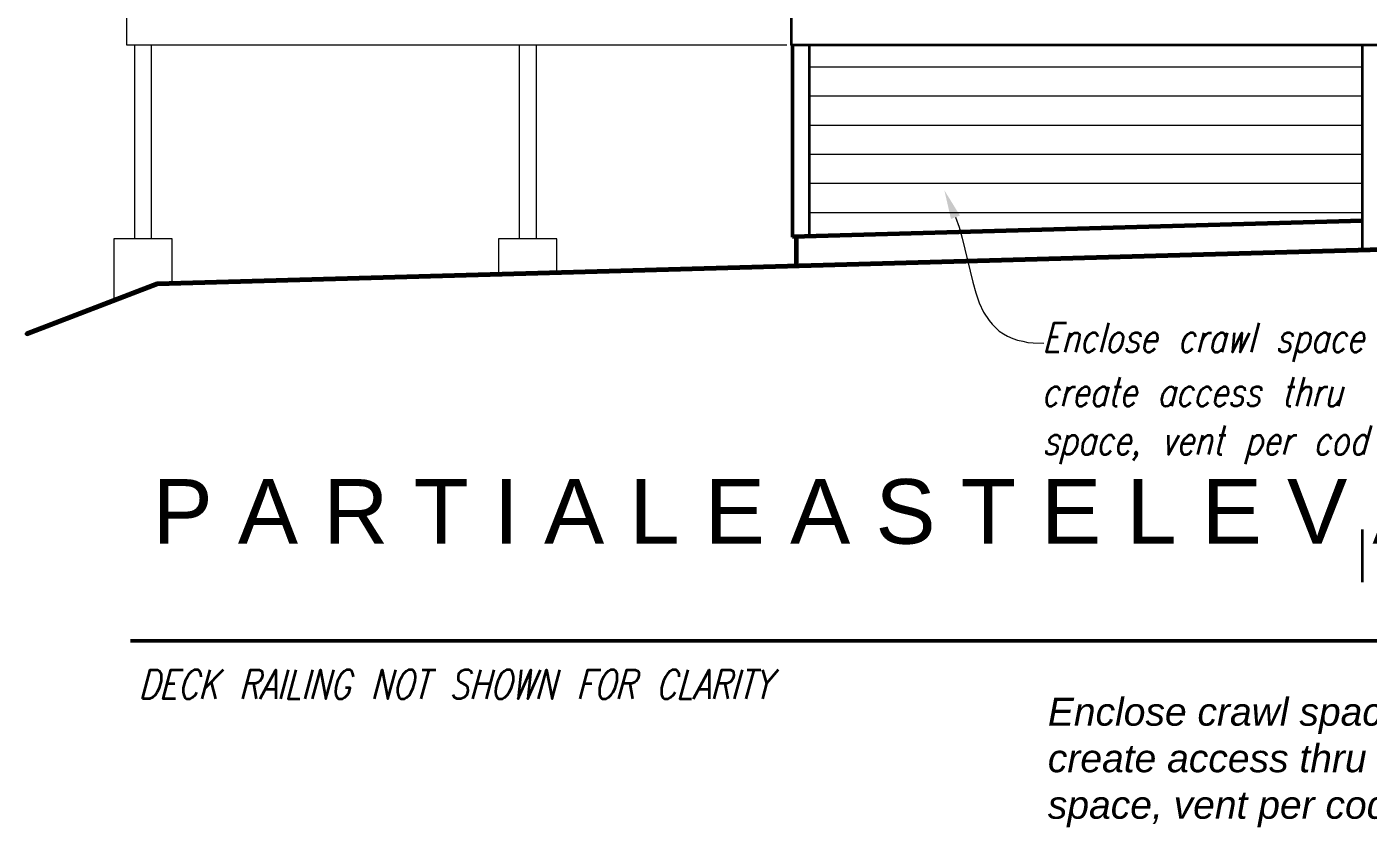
# Model space of a CAD drawing. Header units: inches. Extents: x 1543 to 43489, y -26 to 5775.
# Drawn here: x 2379.4 to 2667.5, y 3412.3 to 3584.3 of the extents above; entities that cross this region are included whole.
import ezdxf

# ---------------------------------------------------------------- set-up
doc = ezdxf.new("R2010")
doc.units = ezdxf.units.IN
doc.header["$LTSCALE"] = 0.5
doc.header["$MEASUREMENT"] = 0
for name, color, linetype in [('PDF_A-FLOR', 7, 'Continuous'), ('PDF_C-TOPO', 7, 'Continuous'), ('PDF_Hatch-boards', 7, 'Continuous'), ('PDF_Hatch-siding', 7, 'Continuous'), ('PDF_Layer3', 7, 'Continuous'), ('PDF_Layer6', 7, 'Continuous'), ('PDF_LEADER', 7, 'Continuous'), ('PDF_Text', 7, 'Continuous'), ('PDF_TEXT3', 7, 'Continuous')]:
    doc.layers.add(name, color=color, linetype=linetype)
doc.layers.add('S-Text', color=3, linetype='Continuous', lineweight=0)
doc.styles.add('PDF Arial', font='arial.ttf')
doc.styles.add('PDF Arial Italic', font='ariali.ttf')

msp = doc.modelspace()

# ---------------------------------------------------------------- linework, layer by layer
at = {"layer": 'PDF_A-FLOR', "lineweight": 35}
msp.add_lwpolyline([(2933.22, 3580.36), (2543.58, 3580.36), (2543.58, 3589.45), (2832.89, 3589.45), (2933.22, 3589.45)], dxfattribs=at)
at = {"layer": 'PDF_C-TOPO', "lineweight": 60}
msp.add_lwpolyline([(2976.18, 3547.67), (2938.4, 3545.67), (2855.91, 3541.58), (2850.66, 3541.41), (2844.07, 3541.33), (2407.39, 3529.07), (2379.37, 3518.31), (2407.39, 3529.07), (2844.07, 3541.33), (2850.66, 3541.41), (2855.91, 3541.58), (2938.48, 3545.67)], close=True, dxfattribs=at)
for points in [[(2666.26, 3542.58), (2543.83, 3539.16)], [(2544.58, 3539.16), (2544.58, 3532.91)]]:
    msp.add_lwpolyline(points, dxfattribs=at)
at = {"layer": 'PDF_Hatch-boards', "lineweight": 5}
for points in [[(2542.58, 3580.36), (2400.88, 3580.36), (2400.88, 3589.45), (2543.58, 3589.45)], [(2402.47, 3580.36), (2402.47, 3538.75)], [(2406.05, 3580.36), (2406.05, 3538.75)], [(2485.12, 3580.36), (2485.12, 3538.75)], [(2488.79, 3580.36), (2488.79, 3538.75)], [(2410.56, 3529.15), (2410.56, 3538.75), (2398.05, 3538.75), (2398.05, 3525.48)], [(2493.21, 3531.49), (2493.21, 3538.75), (2480.7, 3538.75), (2480.7, 3531.07)]]:
    msp.add_lwpolyline(points, dxfattribs=at)
at = {"layer": 'PDF_Hatch-siding', "lineweight": 13}
for points in [[(2547.5, 3575.69), (2666.26, 3575.69)], [(2547.5, 3569.44), (2666.26, 3569.44)], [(2547.5, 3563.18), (2666.26, 3563.18)], [(2547.5, 3556.93), (2666.26, 3556.93)], [(2547.5, 3550.67), (2666.26, 3550.67)], [(2547.5, 3544.42), (2666.26, 3544.42)]]:
    msp.add_lwpolyline(points, dxfattribs=at)
at = {"layer": 'PDF_Layer3', "lineweight": 35}
for points in [[(2547.5, 3539.25), (2547.5, 3580.36)], [(2666.26, 3536.33), (2666.26, 3580.36)], [(2546.75, 3532.99), (2546.75, 3532.99)], [(2666.26, 3464.94), (2666.26, 3476.28)]]:
    msp.add_lwpolyline(points, dxfattribs=at)
at = {"layer": 'PDF_Layer6', "lineweight": 50}
for points in [[(2543.83, 3539.08), (2543.83, 3580.36)], [(2401.63, 3452.34), (2914.54, 3452.34)]]:
    msp.add_lwpolyline(points, dxfattribs=at)
at = {"layer": 'PDF_LEADER', "lineweight": 20}
msp.add_lwpolyline([(2578.86, 3543.42), (2579.61, 3541.25), (2580.28, 3538.91), (2581.44, 3534.16), (2582.53, 3529.4), (2583.19, 3527.15), (2583.95, 3524.98), (2584.86, 3522.98), (2586.03, 3521.15), (2586.7, 3520.4), (2587.45, 3519.65), (2588.2, 3518.9), (2589.12, 3518.31), (2590.03, 3517.81), (2591.12, 3517.31), (2592.12, 3516.98), (2593.29, 3516.73), (2594.37, 3516.48), (2595.54, 3516.39), (2597.79, 3516.31)], dxfattribs=at)
at = {"layer": 'PDF_LEADER', "transparency": 33554559}
msp.add_solid([(2579.78, 3543.75), (2576.44, 3549.17), (2577.86, 3543)], dxfattribs=at)
at = {"layer": 'PDF_TEXT3', "lineweight": 35}
for points in [[(2601.04, 3514.39), (2598.37, 3514.39), (2600.04, 3520.65), (2602.71, 3520.65)], [(2611.72, 3520.65), (2610.05, 3514.39)], [(2643.99, 3520.65), (2642.33, 3514.39)], [(2603.46, 3518.56), (2602.29, 3514.39)], [(2603.13, 3517.31), (2603.96, 3518.23), (2604.46, 3518.56), (2605.13, 3518.56), (2605.46, 3518.23), (2605.38, 3517.31), (2604.63, 3514.39)], [(2609.47, 3517.65), (2609.22, 3518.23), (2608.88, 3518.56), (2608.21, 3518.56), (2607.71, 3518.23), (2607.13, 3517.65), (2606.71, 3516.73), (2606.55, 3516.14), (2606.55, 3515.23), (2606.8, 3514.64), (2607.13, 3514.39), (2607.71, 3514.39), (2608.21, 3514.64), (2608.8, 3515.23)], [(2618.64, 3517.65), (2618.56, 3518.23), (2617.97, 3518.56), (2617.39, 3518.56), (2616.72, 3518.23), (2616.3, 3517.65), (2616.39, 3517.06), (2616.72, 3516.73), (2617.64, 3516.48), (2617.97, 3516.14), (2618.06, 3515.56), (2617.97, 3515.23), (2617.64, 3514.64), (2616.89, 3514.39), (2616.3, 3514.39), (2615.72, 3514.64), (2615.64, 3515.23)], [(2619.64, 3516.73), (2622.14, 3516.73), (2622.31, 3517.31), (2622.23, 3517.98), (2622.06, 3518.23), (2621.73, 3518.56), (2621.14, 3518.56), (2620.64, 3518.23), (2620.06, 3517.65), (2619.64, 3516.73), (2619.47, 3516.14), (2619.39, 3515.23), (2619.64, 3514.64), (2620.06, 3514.39), (2620.64, 3514.39), (2621.14, 3514.64), (2621.73, 3515.23)], [(2630.48, 3517.65), (2630.23, 3518.23), (2629.9, 3518.56), (2629.23, 3518.56), (2628.73, 3518.23), (2628.15, 3517.65), (2627.73, 3516.73), (2627.56, 3516.14), (2627.56, 3515.23), (2627.81, 3514.64), (2628.15, 3514.39), (2628.73, 3514.39), (2629.23, 3514.64), (2629.82, 3515.23)], [(2632.15, 3518.56), (2631.07, 3514.39)], [(2631.73, 3516.73), (2632.15, 3517.65), (2632.73, 3518.23), (2633.23, 3518.56), (2633.82, 3518.56)], [(2636.9, 3517.65), (2636.65, 3518.23), (2636.32, 3518.56), (2635.74, 3518.56), (2635.24, 3518.23), (2634.65, 3517.65), (2634.24, 3516.73), (2634.07, 3516.14), (2633.99, 3515.23), (2634.24, 3514.64), (2634.57, 3514.39), (2635.24, 3514.39), (2635.74, 3514.64), (2636.32, 3515.23)], [(2637.15, 3518.56), (2636.07, 3514.39)], [(2638.66, 3518.56), (2638.32, 3514.39), (2640.32, 3518.56), (2639.99, 3514.39), (2641.99, 3518.56)], [(2651.33, 3517.65), (2651.25, 3518.23), (2650.75, 3518.56), (2650.08, 3518.56), (2649.41, 3518.23), (2649, 3517.65), (2649.08, 3517.06), (2649.41, 3516.73), (2650.33, 3516.48), (2650.67, 3516.14), (2650.75, 3515.56), (2650.67, 3515.23), (2650.33, 3514.64), (2649.58, 3514.39), (2649, 3514.39), (2648.41, 3514.64), (2648.41, 3515.23)], [(2653, 3518.56), (2651.33, 3512.31)], [(2652.75, 3517.65), (2653.33, 3518.23), (2653.83, 3518.56), (2654.5, 3518.56), (2654.84, 3518.23), (2655.09, 3517.65), (2655, 3516.73), (2654.84, 3516.14), (2654.42, 3515.23), (2653.83, 3514.64), (2653.33, 3514.39), (2652.75, 3514.39), (2652.42, 3514.64), (2652.17, 3515.23)], [(2659.01, 3517.65), (2658.76, 3518.23), (2658.42, 3518.56), (2657.84, 3518.56), (2657.34, 3518.23), (2656.75, 3517.65), (2656.25, 3516.73), (2656.09, 3516.14), (2656.09, 3515.23), (2656.34, 3514.64), (2656.67, 3514.39), (2657.34, 3514.39), (2657.84, 3514.64), (2658.42, 3515.23)], [(2659.26, 3518.56), (2658.17, 3514.39)], [(2663.01, 3517.65), (2662.76, 3518.23), (2662.42, 3518.56), (2661.76, 3518.56), (2661.26, 3518.23), (2660.67, 3517.65), (2660.26, 3516.73), (2660.09, 3516.14), (2660.09, 3515.23), (2660.34, 3514.64), (2660.67, 3514.39), (2661.26, 3514.39), (2661.76, 3514.64), (2662.34, 3515.23)], [(2664.01, 3516.73), (2666.51, 3516.73), (2666.68, 3517.31), (2666.59, 3517.98), (2666.51, 3518.23), (2666.18, 3518.56), (2665.51, 3518.56), (2665.01, 3518.23), (2664.43, 3517.65), (2664.01, 3516.73), (2663.84, 3516.14), (2663.84, 3515.23), (2664.09, 3514.64), (2664.43, 3514.39), (2665.01, 3514.39), (2665.51, 3514.64), (2666.09, 3515.23)], [(2599.21, 3517.65), (2600.88, 3517.65)], [(2601.29, 3506.05), (2601.04, 3506.64), (2600.71, 3506.89), (2600.04, 3506.89), (2599.54, 3506.64), (2598.96, 3506.05), (2598.54, 3505.14), (2598.37, 3504.55), (2598.37, 3503.63), (2598.62, 3503.05), (2598.96, 3502.8), (2599.54, 3502.8), (2600.04, 3503.05), (2600.63, 3503.63)], [(2602.96, 3506.89), (2601.88, 3502.8)], [(2602.46, 3505.14), (2602.96, 3506.05), (2603.54, 3506.64), (2604.04, 3506.89), (2604.63, 3506.89)], [(2604.96, 3505.14), (2607.46, 3505.14), (2607.63, 3505.72), (2607.63, 3506.3), (2607.46, 3506.64), (2607.13, 3506.89), (2606.55, 3506.89), (2606.05, 3506.64), (2605.46, 3506.05), (2604.96, 3505.14), (2604.88, 3504.55), (2604.8, 3503.63), (2605.05, 3503.05), (2605.38, 3502.8), (2606.05, 3502.8), (2606.55, 3503.05), (2607.13, 3503.63)], [(2611.47, 3506.05), (2611.22, 3506.64), (2610.88, 3506.89), (2610.3, 3506.89), (2609.8, 3506.64), (2609.22, 3506.05), (2608.72, 3505.14), (2608.63, 3504.55), (2608.55, 3503.63), (2608.8, 3503.05), (2609.13, 3502.8), (2609.8, 3502.8), (2610.3, 3503.05), (2610.88, 3503.63)], [(2611.72, 3506.89), (2610.63, 3502.8)], [(2614.14, 3508.97), (2612.8, 3503.97), (2612.8, 3503.05), (2613.14, 3502.8), (2613.55, 3502.8)], [(2612.97, 3506.89), (2614.47, 3506.89)], [(2615.22, 3505.14), (2617.72, 3505.14), (2617.89, 3505.72), (2617.81, 3506.3), (2617.72, 3506.64), (2617.39, 3506.89), (2616.72, 3506.89), (2616.22, 3506.64), (2615.64, 3506.05), (2615.22, 3505.14), (2615.05, 3504.55), (2615.05, 3503.63), (2615.3, 3503.05), (2615.64, 3502.8), (2616.22, 3502.8), (2616.72, 3503.05), (2617.31, 3503.63)], [(2626.31, 3506.89), (2625.23, 3502.8)], [(2630.07, 3506.05), (2629.82, 3506.64), (2629.4, 3506.89), (2628.81, 3506.89), (2628.31, 3506.64), (2627.73, 3506.05), (2627.31, 3505.14), (2627.15, 3504.55), (2627.06, 3503.63), (2627.4, 3503.05), (2627.73, 3502.8), (2628.31, 3502.8), (2628.81, 3503.05), (2629.4, 3503.63)], [(2633.82, 3506.05), (2633.49, 3506.64), (2633.15, 3506.89), (2632.57, 3506.89), (2632.07, 3506.64), (2631.48, 3506.05), (2631.07, 3505.14), (2630.9, 3504.55), (2630.82, 3503.63), (2631.15, 3503.05), (2631.48, 3502.8), (2632.07, 3502.8), (2632.57, 3503.05), (2633.15, 3503.63)], [(2634.82, 3505.14), (2637.32, 3505.14), (2637.49, 3505.72), (2637.4, 3506.3), (2637.24, 3506.64), (2636.9, 3506.89), (2636.32, 3506.89), (2635.82, 3506.64), (2635.24, 3506.05), (2634.82, 3505.14), (2634.65, 3504.55), (2634.57, 3503.63), (2634.82, 3503.05), (2635.24, 3502.8), (2635.82, 3502.8), (2636.32, 3503.05), (2636.9, 3503.63)], [(2641.07, 3506.05), (2640.99, 3506.64), (2640.49, 3506.89), (2639.82, 3506.89), (2639.16, 3506.64), (2638.82, 3506.05), (2638.82, 3505.47), (2639.16, 3505.14), (2640.16, 3504.88), (2640.49, 3504.55), (2640.49, 3503.97), (2640.41, 3503.63), (2640.07, 3503.05), (2639.32, 3502.8), (2638.74, 3502.8), (2638.16, 3503.05), (2638.16, 3503.63)], [(2644.58, 3506.05), (2644.58, 3506.64), (2643.99, 3506.89), (2643.41, 3506.89), (2642.66, 3506.64), (2642.33, 3506.05), (2642.41, 3505.47), (2642.74, 3505.14), (2643.66, 3504.88), (2643.99, 3504.55), (2644.08, 3503.97), (2643.99, 3503.63), (2643.58, 3503.05), (2642.91, 3502.8), (2642.24, 3502.8), (2641.74, 3503.05), (2641.66, 3503.63)], [(2651.42, 3508.97), (2650.08, 3503.97), (2650.08, 3503.05), (2650.42, 3502.8), (2650.83, 3502.8)], [(2650.25, 3506.89), (2651.75, 3506.89)], [(2653.75, 3508.97), (2652.08, 3502.8)], [(2652.83, 3505.72), (2653.75, 3506.64), (2654.25, 3506.89), (2654.84, 3506.89), (2655.17, 3506.64), (2655.17, 3505.72), (2654.34, 3502.8)], [(2657.17, 3506.89), (2656, 3502.8)], [(2656.67, 3505.14), (2657.09, 3506.05), (2657.67, 3506.64), (2658.17, 3506.89), (2658.84, 3506.89)], [(2659.84, 3506.89), (2659.09, 3503.97), (2659.01, 3503.05), (2659.34, 3502.8), (2660.01, 3502.8), (2660.51, 3503.05), (2661.34, 3503.97)], [(2662.17, 3506.89), (2661.01, 3502.8)], [(2636.65, 3498.63), (2635.32, 3493.54), (2635.24, 3492.63), (2635.65, 3492.37), (2636.07, 3492.37)], [(2668.1, 3498.63), (2666.43, 3492.37)], [(2601.29, 3495.63), (2601.21, 3496.21), (2600.71, 3496.54), (2600.04, 3496.54), (2599.37, 3496.21), (2598.96, 3495.63), (2599.04, 3495.04), (2599.37, 3494.71), (2600.38, 3494.46), (2600.71, 3494.13), (2600.71, 3493.54), (2600.63, 3493.21), (2600.29, 3492.63), (2599.54, 3492.37), (2598.96, 3492.37), (2598.37, 3492.63), (2598.37, 3493.21)], [(2602.96, 3496.54), (2601.29, 3490.29)], [(2602.71, 3495.63), (2603.29, 3496.21), (2603.79, 3496.54), (2604.46, 3496.54), (2604.8, 3496.21), (2605.05, 3495.63), (2604.96, 3494.71), (2604.88, 3494.13), (2604.38, 3493.21), (2603.79, 3492.63), (2603.29, 3492.37), (2602.71, 3492.37), (2602.38, 3492.63), (2602.13, 3493.21)], [(2608.97, 3495.63), (2608.72, 3496.21), (2608.38, 3496.54), (2607.8, 3496.54), (2607.3, 3496.21), (2606.71, 3495.63), (2606.21, 3494.71), (2606.13, 3494.13), (2606.05, 3493.21), (2606.3, 3492.63), (2606.63, 3492.37), (2607.3, 3492.37), (2607.8, 3492.63), (2608.38, 3493.21)], [(2609.22, 3496.54), (2608.13, 3492.37)], [(2612.97, 3495.63), (2612.72, 3496.21), (2612.38, 3496.54), (2611.72, 3496.54), (2611.22, 3496.21), (2610.63, 3495.63), (2610.22, 3494.71), (2610.05, 3494.13), (2610.05, 3493.21), (2610.3, 3492.63), (2610.63, 3492.37), (2611.22, 3492.37), (2611.72, 3492.63), (2612.3, 3493.21)], [(2613.97, 3494.71), (2616.47, 3494.71), (2616.64, 3495.29), (2616.55, 3495.88), (2616.47, 3496.21), (2616.14, 3496.54), (2615.47, 3496.54), (2614.97, 3496.21), (2614.39, 3495.63), (2613.97, 3494.71), (2613.8, 3494.13), (2613.8, 3493.21), (2614.05, 3492.63), (2614.39, 3492.37), (2614.97, 3492.37), (2615.47, 3492.63), (2616.05, 3493.21)], [(2624.48, 3496.54), (2624.56, 3492.37), (2626.9, 3496.54)], [(2627.48, 3494.71), (2629.98, 3494.71), (2630.15, 3495.29), (2630.15, 3495.88), (2629.98, 3496.21), (2629.65, 3496.54), (2628.98, 3496.54), (2628.56, 3496.21), (2627.98, 3495.63), (2627.48, 3494.71), (2627.31, 3494.13), (2627.31, 3493.21), (2627.56, 3492.63), (2627.9, 3492.37), (2628.56, 3492.37), (2629.06, 3492.63), (2629.57, 3493.21)], [(2631.9, 3496.54), (2630.82, 3492.37)], [(2631.65, 3495.29), (2632.48, 3496.21), (2632.98, 3496.54), (2633.57, 3496.54), (2633.9, 3496.21), (2633.9, 3495.29), (2633.15, 3492.37)], [(2635.49, 3496.54), (2636.9, 3496.54)], [(2642.74, 3496.54), (2641.07, 3490.29)], [(2642.49, 3495.63), (2643.08, 3496.21), (2643.58, 3496.54), (2644.24, 3496.54), (2644.58, 3496.21), (2644.83, 3495.63), (2644.83, 3494.71), (2644.66, 3494.13), (2644.16, 3493.21), (2643.58, 3492.63), (2643.08, 3492.37), (2642.49, 3492.37), (2642.16, 3492.63), (2641.91, 3493.21)], [(2646.08, 3494.71), (2648.58, 3494.71), (2648.66, 3495.29), (2648.66, 3495.88), (2648.5, 3496.21), (2648.16, 3496.54), (2647.58, 3496.54), (2647.08, 3496.21), (2646.5, 3495.63), (2646.08, 3494.71), (2645.91, 3494.13), (2645.83, 3493.21), (2646.08, 3492.63), (2646.41, 3492.37), (2647.08, 3492.37), (2647.58, 3492.63), (2648.16, 3493.21)], [(2650.5, 3496.54), (2649.33, 3492.37)], [(2650, 3494.71), (2650.42, 3495.63), (2651, 3496.21), (2651.5, 3496.54), (2652.17, 3496.54)], [(2659.59, 3495.63), (2659.34, 3496.21), (2659.01, 3496.54), (2658.42, 3496.54), (2657.92, 3496.21), (2657.34, 3495.63), (2656.84, 3494.71), (2656.75, 3494.13), (2656.67, 3493.21), (2656.92, 3492.63), (2657.25, 3492.37), (2657.92, 3492.37), (2658.42, 3492.63), (2659.01, 3493.21)], [(2667.35, 3495.63), (2667.1, 3496.21), (2666.76, 3496.54), (2666.09, 3496.54), (2665.59, 3496.21), (2665.01, 3495.63), (2664.59, 3494.71), (2664.43, 3494.13), (2664.43, 3493.21), (2664.68, 3492.63), (2665.01, 3492.37), (2665.59, 3492.37), (2666.09, 3492.63), (2666.68, 3493.21)], [(2617.81, 3492.63), (2617.47, 3492.37), (2617.39, 3492.63), (2617.64, 3492.96), (2617.81, 3492.63), (2617.64, 3492.04), (2617.22, 3491.46), (2616.97, 3491.12)], [(2411.31, 3439.83), (2408.64, 3439.83), (2410.31, 3446.09), (2412.98, 3446.09)], [(2416.81, 3444.59), (2416.73, 3445.25), (2416.48, 3445.84), (2416.14, 3446.09), (2415.31, 3446.09), (2414.81, 3445.84), (2414.23, 3445.25), (2413.89, 3444.59), (2413.39, 3443.75), (2412.98, 3442.25), (2412.98, 3441.33), (2413.06, 3440.75), (2413.31, 3440.17), (2413.64, 3439.83), (2414.48, 3439.83), (2414.98, 3440.17), (2415.56, 3440.75), (2415.89, 3441.33)], [(2418.65, 3446.09), (2416.98, 3439.83)], [(2421.57, 3446.09), (2417.48, 3441.92)], [(2425.74, 3439.83), (2427.4, 3446.09), (2429.24, 3446.09), (2429.82, 3445.84), (2429.91, 3445.5), (2429.99, 3444.92), (2429.82, 3444.34), (2429.49, 3443.75), (2429.16, 3443.42), (2428.49, 3443.17), (2426.57, 3443.17)], [(2429.49, 3439.83), (2432.82, 3446.09), (2432.82, 3439.83)], [(2435.49, 3446.09), (2433.83, 3439.83)], [(2437.16, 3446.09), (2435.49, 3439.83), (2438, 3439.83)], [(2440.75, 3446.09), (2439.08, 3439.83)], [(2440.75, 3439.83), (2442.42, 3446.09), (2443.58, 3439.83), (2445.33, 3446.09)], [(2449.5, 3444.59), (2449.42, 3445.25), (2449.17, 3445.84), (2448.84, 3446.09), (2448, 3446.09), (2447.5, 3445.84), (2446.92, 3445.25), (2446.59, 3444.59), (2446.09, 3443.75), (2445.75, 3442.25), (2445.67, 3441.33), (2445.75, 3440.75), (2446, 3440.17), (2446.34, 3439.83), (2447.17, 3439.83), (2447.67, 3440.17), (2448.25, 3440.75), (2448.59, 3441.33), (2448.84, 3442.25), (2447.84, 3442.25)], [(2454.01, 3439.83), (2455.68, 3446.09), (2456.93, 3439.83), (2458.6, 3446.09)], [(2465.68, 3446.09), (2464.02, 3439.83)], [(2464.27, 3446.09), (2467.19, 3446.09)], [(2475.03, 3445.25), (2474.77, 3445.84), (2474.27, 3446.09), (2473.44, 3446.09), (2472.69, 3445.84), (2472.11, 3445.25), (2472.02, 3444.59), (2472.02, 3444), (2472.19, 3443.75), (2472.52, 3443.42), (2473.61, 3442.84), (2473.94, 3442.5), (2474.02, 3442.25), (2474.11, 3441.67), (2473.86, 3440.75), (2473.27, 3440.17), (2472.61, 3439.83), (2471.77, 3439.83), (2471.19, 3440.17), (2470.94, 3440.75)], [(2476.78, 3446.09), (2475.11, 3439.83)], [(2479.7, 3446.09), (2478.03, 3439.83)], [(2485.53, 3446.09), (2484.87, 3439.83), (2487.62, 3446.09), (2486.95, 3439.83), (2489.7, 3446.09)], [(2489.29, 3439.83), (2490.95, 3446.09), (2492.21, 3439.83), (2493.87, 3446.09)], [(2498.21, 3439.83), (2499.88, 3446.09), (2502.63, 3446.09)], [(2506.55, 3439.83), (2508.22, 3446.09), (2510.05, 3446.09), (2510.64, 3445.84), (2510.8, 3445.5), (2510.8, 3444.92), (2510.64, 3444.34), (2510.3, 3443.75), (2509.97, 3443.42), (2509.3, 3443.17), (2507.38, 3443.17)], [(2519.48, 3444.59), (2519.48, 3445.25), (2519.14, 3445.84), (2518.81, 3446.09), (2517.98, 3446.09), (2517.48, 3445.84), (2516.98, 3445.25), (2516.56, 3444.59), (2516.14, 3443.75), (2515.72, 3442.25), (2515.72, 3441.33), (2515.72, 3440.75), (2515.97, 3440.17), (2516.31, 3439.83), (2517.14, 3439.83), (2517.64, 3440.17), (2518.23, 3440.75), (2518.64, 3441.33)], [(2521.31, 3446.09), (2519.64, 3439.83), (2522.15, 3439.83)], [(2522.56, 3439.83), (2525.9, 3446.09), (2525.9, 3439.83)], [(2526.98, 3439.83), (2528.65, 3446.09), (2530.49, 3446.09), (2531.07, 3445.84), (2531.15, 3445.5), (2531.24, 3444.92), (2531.07, 3444.34), (2530.74, 3443.75), (2530.4, 3443.42), (2529.74, 3443.17), (2527.82, 3443.17)], [(2532.99, 3446.09), (2531.32, 3439.83)], [(2535.49, 3446.09), (2533.82, 3439.83)], [(2534.07, 3446.09), (2536.99, 3446.09)], [(2537.41, 3446.09), (2538.24, 3443.17), (2537.41, 3439.83)], [(2540.74, 3446.09), (2538.24, 3443.17)], [(2409.47, 3443.17), (2411.14, 3443.17)], [(2418.98, 3443.42), (2419.9, 3439.83)], [(2428.07, 3443.17), (2428.65, 3439.83)], [(2475.94, 3443.17), (2478.86, 3443.17)], [(2499.04, 3443.17), (2500.71, 3443.17)], [(2508.89, 3443.17), (2509.47, 3439.83)], [(2529.32, 3443.17), (2529.9, 3439.83)], [(2430.66, 3441.92), (2432.74, 3441.92)], [(2523.73, 3441.92), (2525.82, 3441.92)]]:
    msp.add_lwpolyline(points, dxfattribs=at)
for points in [[(2613.64, 3518.56), (2613.14, 3518.23), (2612.55, 3517.65), (2612.13, 3516.73), (2611.97, 3516.14), (2611.88, 3515.23), (2612.22, 3514.64), (2612.55, 3514.39), (2613.14, 3514.39), (2613.64, 3514.64), (2614.22, 3515.23), (2614.64, 3516.14), (2614.8, 3516.73), (2614.89, 3517.65), (2614.64, 3518.23), (2614.22, 3518.56)], [(2662.17, 3496.54), (2661.67, 3496.21), (2661.09, 3495.63), (2660.59, 3494.71), (2660.51, 3494.13), (2660.42, 3493.21), (2660.67, 3492.63), (2661.01, 3492.37), (2661.67, 3492.37), (2662.17, 3492.63), (2662.76, 3493.21), (2663.18, 3494.13), (2663.34, 3494.71), (2663.34, 3495.63), (2663.09, 3496.21), (2662.76, 3496.54)], [(2404.22, 3439.83), (2405.89, 3446.09), (2407.39, 3446.09), (2407.89, 3445.84), (2408.22, 3445.25), (2408.22, 3444.59), (2408.22, 3443.75), (2407.8, 3442.25), (2407.39, 3441.33), (2406.97, 3440.75), (2406.39, 3440.17), (2405.72, 3439.83)], [(2461.35, 3446.09), (2460.85, 3445.84), (2460.26, 3445.25), (2459.93, 3444.59), (2459.43, 3443.75), (2459.01, 3442.25), (2459.01, 3441.33), (2459.1, 3440.75), (2459.35, 3440.17), (2459.68, 3439.83), (2460.51, 3439.83), (2461.01, 3440.17), (2461.6, 3440.75), (2461.93, 3441.33), (2462.35, 3442.25), (2462.77, 3443.75), (2462.85, 3444.59), (2462.77, 3445.25), (2462.52, 3445.84), (2462.18, 3446.09)], [(2482.36, 3446.09), (2481.86, 3445.84), (2481.28, 3445.25), (2480.95, 3444.59), (2480.53, 3443.75), (2480.11, 3442.25), (2480.03, 3441.33), (2480.11, 3440.75), (2480.36, 3440.17), (2480.7, 3439.83), (2481.53, 3439.83), (2482.03, 3440.17), (2482.61, 3440.75), (2482.95, 3441.33), (2483.45, 3442.25), (2483.87, 3443.75), (2483.87, 3444.59), (2483.78, 3445.25), (2483.53, 3445.84), (2483.2, 3446.09)], [(2504.72, 3446.09), (2504.22, 3445.84), (2503.63, 3445.25), (2503.21, 3444.59), (2502.8, 3443.75), (2502.38, 3442.25), (2502.38, 3441.33), (2502.38, 3440.75), (2502.63, 3440.17), (2502.96, 3439.83), (2503.8, 3439.83), (2504.3, 3440.17), (2504.88, 3440.75), (2505.3, 3441.33), (2505.72, 3442.25), (2506.13, 3443.75), (2506.13, 3444.59), (2506.13, 3445.25), (2505.88, 3445.84), (2505.55, 3446.09)]]:
    msp.add_lwpolyline(points, close=True, dxfattribs=at)
msp.add_ellipse((2624.6, 3504.84), major_axis=(0.92, 2.01), ratio=0.589605, start_param=5.594169, end_param=10.640655, dxfattribs=at)

# ---------------------------------------------------------------- texts
at = {"layer": 'PDF_Text', "insert": (2406.36, 3473), "char_height": 13.8903, "attachment_point": 7, "style": 'PDF Arial'}
msp.add_mtext('P A R T I A L E A S T E L E V A T I O N', dxfattribs=at)
at = {"layer": 'S-Text', "insert": (2592.67, 3440.09), "char_height": 6, "width": 294.306, "attachment_point": 1, "style": 'PDF Arial Italic'}
msp.add_mtext('\\pxi-3,l4,t4;Enclose crawl space @ expansion,\\Pcreate access thru to (E) crawl\\Pspace, vent per code', dxfattribs=at)

doc.saveas('drawing.dxf')
